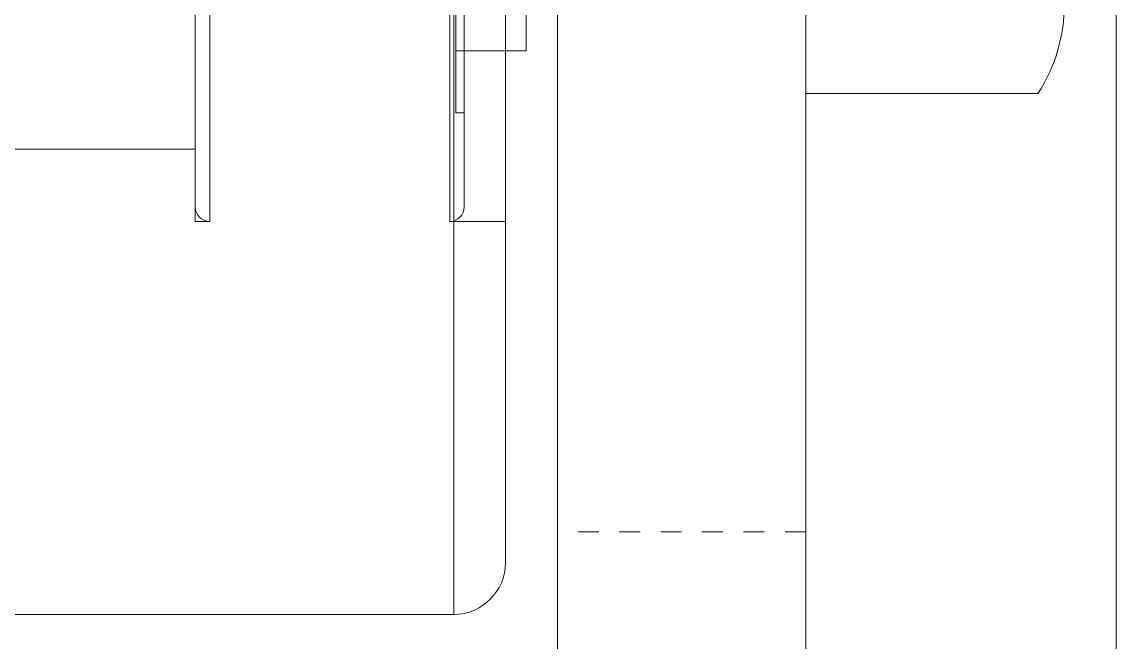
# Model space of a CAD drawing. Header units: millimetres. Extents: x -50460 to 50460, y -35640 to 35640.
# Drawn here: x -33282.6 to -33229.7, y 21978.1 to 22008.1 of the extents above; entities that cross this region are included whole.
import ezdxf

# ---------------------------------------------------------------- set-up
doc = ezdxf.new("R2010")
doc.units = ezdxf.units.MM
doc.set_wipeout_variables(frame=1)
doc.linetypes.add('双点画线', pattern=[22, 12, -2, 2, -2, 2, -2])
doc.linetypes.add('虚线', pattern=[2, 1, -1])
for name, color, linetype, lineweight in [('7', 30, '双点画线', 18), ('EB0', 7, 'Continuous', 15), ('尺寸线层', 4, 'Continuous', 18), ('粗实线层', 7, 'Continuous', 15), ('粗实线层_1', 7, 'Continuous', 15), ('细实线层', 3, 'Continuous', 18), ('虚线层', 100, '虚线', 18)]:
    doc.layers.add(name, color=color, linetype=linetype, lineweight=lineweight)

# ---------------------------------------------------------------- blocks, each defined once
blk = doc.blocks.new('*X209')
at = {"layer": '细实线层'}
blk.add_line((540, 120), (540, 1220), dxfattribs=at)
blk = doc.blocks.new('*X909')
at = {"layer": '粗实线层'}
for p, q in [((-12, 10), (-12, 177)), ((0, 177), (0, 10)), ((-12, 0), (-12, 10)), ((0, 10), (0, 0))]:
    blk.add_line(p, q, dxfattribs=at)
at = {"layer": '虚线层'}
blk.add_line((0, 10), (-12, 10), dxfattribs=at)
blk = doc.blocks.new('*X910')
at = {"layer": '粗实线层_1'}
blk.add_line((297.218, 170.589), (297.218, -29.411), dxfattribs=at)
blk = doc.blocks.new('*X906')
at = {"layer": '粗实线层_1'}
for name, p in [('*X910', (-306.218, 62.411)), ('*X909', (-9, 39.5))]:
    blk.add_blockref(name, p, dxfattribs=at)
blk = doc.blocks.new('*X912')
at = {"layer": '粗实线层'}
for p, q in [((-16, 42.5), (-16, 22.5)), ((-16, 42.5), (-16, 19)), ((-15.3, 19), (-15.3, 42.5)), ((-3.7, 42.5), (-3.7, 19)), ((-3.51, 42.5), (-3.51, 0)), ((-3.51, 0), (-3.51, 42.5)), ((-3.4, 42.5), (-3.4, 24.25)), ((-3, 42.5), (-3, 19.7)), ((-1.01, 42.5), (-1.01, 2.5)), ((-1, 42.5), (-1, 10.85)), ((0, 42.5), (0, 27.25)), ((-1, 27.25), (-3.4, 27.25)), ((0, 27.25), (-1, 27.25)), ((-3, 24.25), (-3.4, 24.25)), ((-16, 22.5), (-61, 22.5)), ((-15.3, 19), (-16, 19)), ((-1, 19), (-3.7, 19)), ((-1, 10.85), (-1.01, 10.85)), ((-3.51, 0), (-73.49, 0))]:
    blk.add_line(p, q, dxfattribs=at)
for centre, radius, start, end in [((-15.3, 19.7), 0.7, 180.0001, 270), ((-3.7, 19.7), 0.7, 270, 0), ((-3.51, 2.5), 2.5, 270, 360)]:
    blk.add_arc(centre, radius, start, end, dxfattribs=at)
blk = doc.blocks.new('*X915')
at = {"layer": 'EB0'}
for p in [(0, 17.321), (11.223, -17.321)]:
    blk.add_line(p, (0, -17.321), dxfattribs=at)
blk.add_arc((4.521, -12.99), 7.979, 327.1328, 32.8672, dxfattribs=at)
blk = doc.blocks.new('*X904')
at = {"layer": '粗实线层_1'}
for name, p in [('*X906', (194, -241)), ('*X912', (171.5, -195.5))]:
    blk.add_blockref(name, p, dxfattribs=at)
blk.add_wipeout([(45, -153), (45, -161.5), (45, -161.5), (46.5, -163), (46.5, -163), (91, -163), (91, -163), (103.5, -163), (103.5, -163), (185, -163), (185, -163), (185, -170.321), (185, -170.321), (196.223, -170.321), (196.223, -170.321), (196.304, -170.192), (196.383, -170.061), (196.46, -169.929), (196.534, -169.796), (196.606, -169.661), (196.674, -169.525), (196.741, -169.387), (196.804, -169.249), (196.865, -169.109), (196.924, -168.968), (196.979, -168.826), (197.032, -168.683), (197.082, -168.539), (197.129, -168.394), (197.174, -168.248), (197.216, -168.101), (197.255, -167.953), (197.291, -167.805), (197.324, -167.656), (197.355, -167.507), (197.382, -167.357), (197.407, -167.206), (197.429, -167.055), (197.448, -166.904), (197.464, -166.752), (197.477, -166.6), (197.487, -166.448), (197.494, -166.295), (197.499, -166.143), (197.5, -165.99), (197.5, -165.99), (197.5, -153), (197.5, -153), (197.5, -140.01), (197.5, -140.01), (197.499, -139.857), (197.494, -139.705), (197.487, -139.552), (197.477, -139.4), (197.464, -139.248), (197.448, -139.096), (197.429, -138.945), (197.407, -138.794), (197.382, -138.643), (197.355, -138.493), (197.324, -138.344), (197.291, -138.195), (197.255, -138.047), (197.216, -137.899), (197.174, -137.752), (197.129, -137.606), (197.082, -137.461), (197.032, -137.317), (196.979, -137.174), (196.924, -137.032), (196.865, -136.891), (196.804, -136.751), (196.741, -136.613), (196.674, -136.475), (196.606, -136.339), (196.534, -136.204), (196.46, -136.071), (196.383, -135.939), (196.304, -135.808), (196.223, -135.679), (196.223, -135.679), (185, -135.679), (185, -135.679), (185, -143), (185, -143), (103.5, -143), (103.5, -143), (91, -143), (91, -143), (46.5, -143), (46.5, -143), (45, -144.5), (45, -144.5)]).dxf.layer = '粗实线层_1'
blk.add_blockref('*X915', (185, -153), dxfattribs=at)
blk = doc.blocks.new('*X856')
at = {"layer": 'EB0'}
blk.add_blockref('*X904', (790, 578.216), dxfattribs=at)
blk = doc.blocks.new('*X805')
at = {"layer": '尺寸线层'}
blk.add_blockref('*X856', (-1515, 819.783), dxfattribs=at)

msp = doc.modelspace()

# ---------------------------------------------------------------- block references
at = {"layer": '7'}
msp.add_blockref('*X209', (-33769.742, 21244.445), dxfattribs=at)

# ---------------------------------------------------------------- next in the draw order: block references
at = {"layer": '尺寸线层'}
msp.add_blockref('*X805', (-32704.742, 20776.945), dxfattribs=at)

doc.saveas('drawing.dxf')
